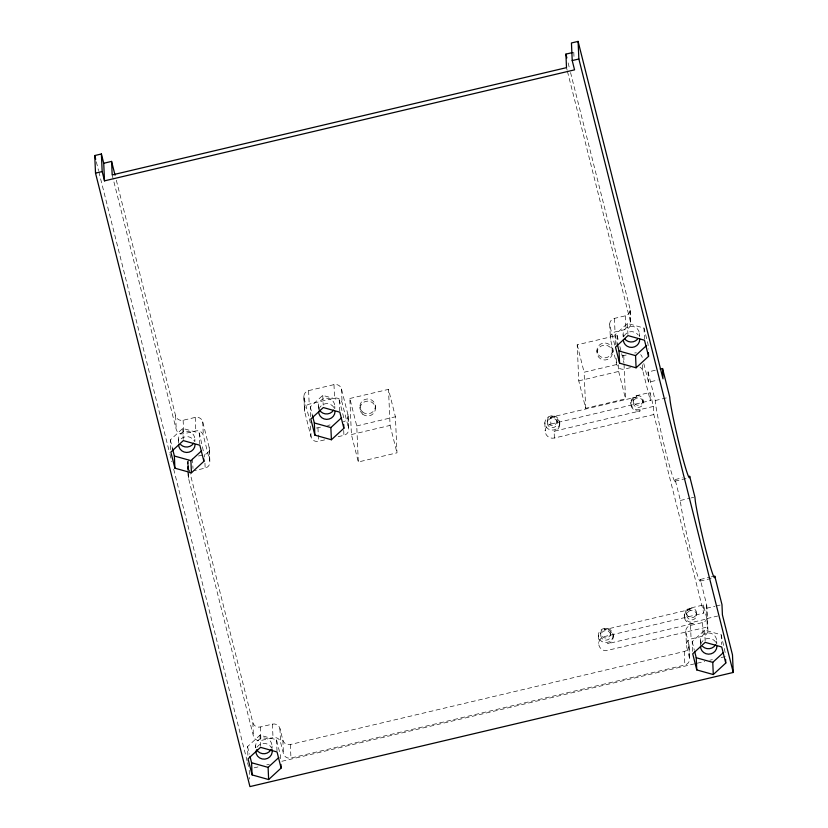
<?xml version="1.0" encoding="UTF-8"?>
<svg xmlns="http://www.w3.org/2000/svg" width="828" height="828" viewBox="0 0 828 828"><rect width="100%" height="100%" fill="white"/><g stroke="black" fill="none" stroke-linecap="round" stroke-linejoin="round"><path stroke-width="0.62" stroke-dasharray="4.14 3.1" d="M187.863 470.459L187.677 461.455L188.059 470.066M655.3 370.24L648.055 371.958L655.248 400.535A42.269 2.236 76.7 0 0 665.691 451.539A42.269 2.236 76.7 0 0 675.13 479.547L680.399 500.464A42.269 2.236 76.7 0 0 690.842 551.458A42.269 2.236 76.7 0 0 700.281 579.465L706.719 605.03L707.019 618.547L706.429 619.841A6.22 5.982 -2.5 0 1 702.589 622.542L690.5 625.399A6.22 5.982 -2.5 0 0 685.926 632.633L688.844 644.256L689.434 657.784A6.22 5.982 -2.5 0 1 684.86 665.019L290.949 758.044A6.22 5.982 -2.5 0 1 283.445 753.656L280.516 742.043A6.22 5.982 -2.5 0 0 273.012 737.655L260.934 740.511A6.22 5.982 -2.5 0 1 253.43 736.123L188.505 478.191L188.111 471.298M170.744 449.645L170.32 439.906L182.791 428.438L199.32 433.054L203.481 451.591M310.717 416.598L310.293 406.858L322.765 395.38L339.283 400.007L343.341 416.101L343.496 419.755M615.401 344.645L614.976 334.905L627.448 323.427L643.977 328.054L648.024 344.148L648.241 349.023M247.893 755.167L247.52 746.639L260.002 735.171L276.521 739.797L280.578 755.892L280.785 760.766M692.612 651.377L692.187 641.638L704.659 630.16L721.178 634.786L725.338 653.323M116.324 180.214L175.629 415.863A6.22 5.982 -2.5 0 0 183.133 420.251L195.222 417.395A6.22 5.982 -2.5 0 1 202.725 421.773L209.153 447.337L209.753 460.865A6.22 5.982 -2.5 0 1 205.168 468.099L194.29 470.666M324.597 439.896L318.552 441.324A6.22 5.982 -2.5 0 1 311.049 436.946L304.621 411.381L304.031 397.854A6.22 5.982 -2.5 0 1 308.606 390.619L333.984 384.627A6.22 5.982 -2.5 0 1 341.488 389.005L347.915 414.569L348.516 428.097A6.22 5.982 -2.5 0 1 343.93 435.331L337.886 436.76M614.728 345.11L609.843 325.632A6.22 5.982 -2.5 0 1 614.428 318.397L625.378 315.81A6.22 5.982 -2.5 0 0 629.963 308.575L570.016 70.421M112.173 174.936L176.219 429.39A6.22 5.982 -2.5 0 0 183.723 433.779L195.812 430.922A6.22 5.982 -2.5 0 1 203.315 435.3L209.753 460.865M304.621 411.381A6.22 5.982 -2.5 0 1 309.196 404.147L334.574 398.154A6.22 5.982 -2.5 0 1 342.078 402.532L348.516 428.097M630.45 367.673L624.343 369.112A6.22 5.982 -2.5 0 1 616.839 364.734L610.433 339.159A6.22 5.982 -2.5 0 1 615.018 331.924L625.968 329.337A6.22 5.982 -2.5 0 0 630.553 322.102L629.963 308.575M349.84 398.496L388.508 389.367L395.411 416.784L396.985 452.844L358.317 461.972L351.414 434.555L349.84 398.496L356.744 425.923L358.317 461.972M624.033 364.103L625.544 398.868L585.675 408.276L578.772 380.859L577.199 344.81L617.067 335.392L618.64 341.622M198.534 456L204.578 454.572A6.22 5.982 -2.5 0 0 209.153 447.337M316.348 427.972A6.22 5.982 -2.5 0 0 317.962 427.797L321.595 426.937M327.629 425.509L330.051 424.94M622.139 355.761A6.22 5.982 -2.5 0 0 623.753 355.585L626.196 355.005M356.744 425.923L395.411 416.784M585.675 408.276L584.102 372.227L617.74 364.279M351.414 434.555L390.081 425.416L388.508 389.367M578.772 380.859L618.651 371.441L618.309 363.72M643.801 363.585L648.5 382.236L658.167 379.959M653.458 406.424L639.982 409.612A7.462 7.183 -2.5 0 1 630.977 404.354A7.462 7.183 -2.5 0 1 636.463 395.67L649.949 392.482L653.458 406.424L653.82 414.538L703.79 613.082L604.368 636.566A7.462 7.183 -2.5 0 0 605.941 650.715L707.298 627.024L706.946 618.909L703.438 604.968L689.952 608.156A7.462 7.183 -2.5 0 0 684.456 616.839A7.462 7.183 -2.5 0 0 693.46 622.097L706.946 618.909M653.82 414.538L554.398 438.022A7.462 7.183 -2.5 0 1 545.393 432.765A7.462 7.183 -2.5 0 1 550.889 424.081L550.589 417.312L636.525 397.016L636.463 395.67M550.889 424.081L650.311 400.597L649.949 392.482M655.248 400.535L667.327 397.688M554.398 438.022L554.098 431.253L640.034 410.967L639.982 409.612M675.13 479.547L682.386 477.839M674.923 481.182L687.002 478.325M680.399 500.464L690.066 498.177M691.266 497.897L693.688 497.317M700.281 579.465L709.938 577.188M711.138 576.909L714.761 576.05M700.074 581.101L714.554 577.675M689.952 608.156L690.014 609.501L604.078 629.797A7.462 7.183 -2.5 0 1 613.082 635.055A7.462 7.183 -2.5 0 1 607.586 643.739L693.522 623.443L693.46 622.097M706.574 608.259L714.864 606.303M716.054 606.024L720.795 604.906M707.019 618.547L717.69 616.032M187.542 463.08L252.84 722.596A6.22 5.982 -2.5 0 0 260.344 726.984L272.422 724.127A6.22 5.982 -2.5 0 1 279.926 728.516L282.855 740.128L283.445 753.656M689.434 657.784L686.515 646.161A6.22 5.982 -2.5 0 1 691.09 638.926L703.179 636.08A6.22 5.982 -2.5 0 0 707.754 628.835L707.298 627.024M282.855 740.128A6.22 5.982 -2.5 0 0 290.359 744.517L684.27 651.491A6.22 5.982 -2.5 0 0 688.844 644.256M254.196 767.825L257.974 766.935M266.782 764.855L269.297 764.254M281.882 761.284L695.986 663.497M697.238 663.197L704.794 661.417M709.834 660.226L712.349 659.637M721.157 657.556L727.45 656.066M568.122 62.897L569.695 69.169M566.507 67.648L567.139 70.163M567.449 71.415L630.553 322.102M642.559 364.755L642.828 370.903L650.311 400.597M619.893 346.611L623.97 362.809M614.976 334.905L616.85 342.337M692.187 641.638L694.361 650.311M618.651 371.441L625.544 398.868M577.199 344.81L584.102 372.227M390.081 425.416L396.985 452.844M310.293 406.858L312.466 415.521M304.031 397.854L310.459 423.418L311.049 436.946M170.32 439.906L172.503 448.579M247.52 746.639L249.394 754.07M96.327 161.812L98.532 170.599M98.853 171.851L169.585 452.864M169.906 454.127L171.8 461.651M173.694 469.176L247.261 761.491M247.582 762.743L248.524 766.5M721.178 634.786L721.612 644.526M716.675 641.017L716.82 644.267M706.719 605.03L707.93 630.387M704.659 630.16L705.135 641.12M703.438 604.968L703.79 613.082M702.589 622.542L703.179 636.08M700.271 640.686L700.457 645.012M696.576 613.186L696.669 615.349M690.5 625.399L691.09 638.926M689.02 645.809L689.61 659.336M686.64 612.73L686.743 614.894M685.75 631.081L686.515 646.161M684.249 614.976L684.311 616.322M684.27 651.491L684.86 665.019M648.055 371.958L648.5 382.236M643.977 328.054L644.453 339.014M643.097 400.576A4.968 4.782 -2.5 0 1 635.542 404.571A4.968 4.782 -2.5 0 1 635.749 396.281A4.968 4.782 -2.5 0 1 643.097 400.576L643.19 402.739A4.968 4.782 -2.5 0 1 635.635 406.734A4.968 4.782 -2.5 0 1 635.842 398.444A4.968 4.782 -2.5 0 1 643.19 402.739M639.444 333.487L639.589 336.737M630.129 310.127L630.719 323.655M633.161 400.369L633.254 402.543M627.448 323.427L627.924 334.388M630.76 402.491L630.822 403.836M625.378 315.81L625.968 329.337M623.08 334.74L623.184 336.903M623.753 355.585L624.022 361.732M617.067 335.392L617.409 343.113M616.57 358.576L616.839 364.734M614.428 318.397L615.018 331.924M612.368 350.565A7.711 7.421 -2.5 0 1 600.642 356.754A7.711 7.421 -2.5 0 1 600.973 343.91A7.711 7.421 -2.5 0 1 612.368 350.565L612.461 352.738A7.711 7.421 -2.5 0 1 600.745 358.928A7.711 7.421 -2.5 0 1 601.066 346.083A7.711 7.421 -2.5 0 1 612.461 352.738M609.667 324.079L610.433 339.159M613.227 635.562A7.462 7.183 -2.5 0 1 601.884 641.555A7.462 7.183 -2.5 0 1 602.194 629.125A7.462 7.183 -2.5 0 1 613.227 635.562L613.289 636.918M610.65 633.348A4.968 4.782 -2.5 0 1 603.084 637.343A4.968 4.782 -2.5 0 1 603.291 629.063A4.968 4.782 -2.5 0 1 610.65 633.348L610.743 635.521A4.968 4.782 -2.5 0 1 603.177 639.506A4.968 4.782 -2.5 0 1 603.384 631.226A4.968 4.782 -2.5 0 1 610.743 635.521M596.957 350.254L597.05 352.428M600.704 633.151L600.797 635.314M573.783 52.267L574.063 58.55M598.313 635.262L598.665 643.387M559.749 423.087A7.462 7.183 -2.5 0 1 548.405 429.07A7.462 7.183 -2.5 0 1 548.716 416.639A7.462 7.183 -2.5 0 1 559.749 423.087L559.8 424.433M557.161 420.872A4.968 4.782 -2.5 0 1 549.606 424.857A4.968 4.782 -2.5 0 1 549.813 416.577A4.968 4.782 -2.5 0 1 557.161 420.872L557.254 423.036A4.968 4.782 -2.5 0 1 549.699 427.02A4.968 4.782 -2.5 0 1 549.906 418.74A4.968 4.782 -2.5 0 1 557.254 423.036M547.225 420.665L547.318 422.829M544.834 422.777L545.186 430.902M375.322 405.792L375.415 407.956M359.952 406.983L360.045 409.146M348.091 416.122L348.681 429.649M343.713 430.415L343.93 435.331M341.488 389.005L342.078 402.532M339.283 400.007L339.77 410.967M333.984 384.627L334.574 398.154M334.781 406.237L334.874 408.401M322.765 395.38L323.189 405.12M318.376 405.906L318.521 409.146M317.962 427.797L318.552 441.324M308.606 390.619L309.196 404.147M303.855 396.301L304.445 409.829M290.359 744.517L290.949 758.044M279.926 728.516L280.516 742.043M276.521 739.797L276.997 750.758M272.422 724.127L273.012 737.655M272.019 746.028L272.112 748.191M260.344 726.984L260.934 740.511M260.002 735.171L260.478 746.131M255.614 745.697L255.707 747.86M252.84 722.596L253.43 736.123M249.218 770.268L249.601 779.065M209.329 448.89L209.919 462.417M204.578 454.572L204.682 457.035M204.951 463.183L205.168 468.099M202.725 421.773L203.315 435.3M199.32 433.054L199.796 444.015M195.222 417.395L195.812 430.922M194.839 439.285L194.932 441.448M192.551 458.66L192.976 468.493M188.329 459.954L188.815 471.018M187.915 464.663L188.132 469.579M188.349 474.506L188.505 478.191M187.915 471.691L188.132 476.607M183.133 420.251L183.723 433.779M182.791 428.438L183.267 439.389M178.372 438.954L178.569 443.28M175.629 415.863L176.219 429.39M640.023 367.208A6.22 5.982 -2.5 0 1 642.828 370.903M347.915 414.569A6.22 5.982 -2.5 0 1 343.341 421.804M634.734 352.987A6.22 5.982 -2.5 0 1 636.349 352.821M640.696 354.663A6.22 5.982 -2.5 0 1 642.238 357.375M693.522 623.443A7.462 7.183 -2.5 0 1 684.518 618.185A7.462 7.183 -2.5 0 1 690.014 609.501M640.034 410.967A7.462 7.183 -2.5 0 1 631.029 405.699A7.462 7.183 -2.5 0 1 636.525 397.016M550.589 417.312A7.462 7.183 -2.5 0 1 559.593 422.57A7.462 7.183 -2.5 0 1 554.098 431.253M624.105 336.137A8.208 7.897 -2.5 0 1 638.274 335.05M623.525 336.758A8.208 7.897 -2.5 0 1 630.646 326.242A8.208 7.897 -2.5 0 1 639.33 335.547M700.84 644.06A8.208 7.897 -2.5 0 1 715.909 642.456M700.498 642.735A8.208 7.897 -2.5 0 1 708.675 632.954A8.208 7.897 -2.5 0 1 716.344 643.056M257.042 747.177A8.208 7.897 -2.5 0 1 271.253 747.467M255.842 747.746A8.208 7.897 -2.5 0 1 264.018 737.965A8.208 7.897 -2.5 0 1 271.688 748.057M181.166 438.809A8.239 7.928 -2.5 0 1 194.073 440.713M178.6 441.013A8.239 7.928 -2.5 0 1 186.807 431.202A8.239 7.928 -2.5 0 1 194.508 441.334M318.946 409.28A8.208 7.897 -2.5 0 1 334.015 407.676M318.604 407.956A8.208 7.897 -2.5 0 1 326.781 398.175A8.208 7.897 -2.5 0 1 334.45 408.266M690.573 608.28L689.351 608.704A4.968 4.782 -2.5 0 0 692.653 617.636L693.874 617.212A4.968 4.782 -2.5 0 0 690.573 608.28M690.666 610.443L689.445 610.867A4.968 4.782 -2.5 0 0 692.746 619.799L693.967 619.375A4.968 4.782 -2.5 0 0 690.666 610.443M362.716 414.197A7.711 7.421 -2.5 0 0 375.312 409.891A7.711 7.421 -2.5 0 0 365.169 401.559A7.711 7.421 -2.5 0 0 362.716 414.197M362.623 412.034A7.711 7.421 -2.5 0 0 375.219 407.728A7.711 7.421 -2.5 0 0 365.076 399.396A7.711 7.421 -2.5 0 0 362.623 412.034"/><path stroke-width="1.24" d="M191.423 472.809L203.905 461.331L199.848 445.236L183.319 440.61L170.847 452.078L174.905 468.182L191.423 472.809L190.895 460.637L201.587 450.794M331.397 439.751L343.868 428.283L339.822 412.178L323.293 407.552L310.821 419.03L314.868 435.124L331.397 439.751L330.869 427.579L341.56 417.747M636.09 367.798L648.562 356.33L644.505 340.225L627.986 335.599L615.504 347.077L619.561 363.171L636.09 367.798L635.552 355.626L646.244 345.793M268.634 779.541L281.106 768.073L277.059 751.969L260.53 747.342L248.058 758.821L252.105 774.915L268.634 779.541L268.106 767.37L278.798 757.537M713.291 674.541L725.763 663.062L721.716 646.968L705.187 642.342L692.715 653.809L696.762 669.914L713.291 674.541L712.763 662.359L723.455 652.526M662.555 368.532L669.748 397.119A42.269 2.236 76.7 0 0 680.192 448.114A42.269 2.236 76.7 0 0 689.631 476.121L694.899 497.038L695.344 501.364A42.269 2.236 76.7 0 0 706.615 553.104A42.269 2.236 76.7 0 0 714.761 576.05L721.975 604.626L722.42 614.904L732.48 654.876L733.256 672.46L249.932 786.6L95.52 173.124L94.744 155.54L101.389 153.977L103.728 163.271L104.504 180.856L574.56 69.852L572.22 60.558L571.444 42.973L578.089 41.4L663 378.81L662.555 368.532L660.133 369.102M103.728 163.271L111.583 161.408L115.061 175.205M111.583 161.408L112.173 174.936L566.507 67.648L565.917 54.12L572.655 52.526M95.52 173.124L102.165 171.562L101.389 153.977M572.22 60.558L578.865 58.985L578.089 41.4M617.16 343.568L619.034 351L635.552 355.626M312.466 415.521L314.34 422.953L330.869 427.579M172.503 448.579L174.366 456.011L190.895 460.637M694.682 651.543L696.234 657.732L712.763 662.359M250.015 756.554L251.577 762.743L268.106 767.37M578.865 58.985L733.256 672.46M565.917 54.12L566.859 57.888M102.165 171.562L104.504 180.856M94.744 155.54L95.696 159.307M725.607 659.409L725.763 663.062M696.234 657.732L696.762 669.914M648.396 352.676L648.562 356.33M619.034 351L619.561 363.171M343.713 424.629L343.868 428.283M314.34 422.953L314.868 435.124M280.951 764.42L281.106 768.073M251.577 762.743L252.105 774.915M203.791 458.898L203.905 461.331M174.366 456.011L174.905 468.182M639.682 338.9A8.208 7.897 -2.5 0 1 632.126 347.398A8.208 7.897 -2.5 0 1 623.318 340.153M637.488 339.242A8.208 7.897 -2.5 0 1 624.488 338.59M716.913 646.43A8.208 7.897 -2.5 0 1 708.509 654.161A8.208 7.897 -2.5 0 1 700.509 646.099M715.475 644.94A8.208 7.897 -2.5 0 1 702.527 646.316M272.029 749.381A8.208 7.897 -2.5 0 1 264.919 759.121A8.208 7.897 -2.5 0 1 255.852 751.1M270.818 749.951A8.208 7.897 -2.5 0 1 256.608 749.661M195.077 444.698A8.239 7.928 -2.5 0 1 186.642 452.461A8.239 7.928 -2.5 0 1 178.61 444.367M193.638 443.228A8.239 7.928 -2.5 0 1 180.649 444.605M335.019 411.64A8.208 7.897 -2.5 0 1 326.615 419.372A8.208 7.897 -2.5 0 1 318.614 411.309M333.58 410.16A8.208 7.897 -2.5 0 1 319.37 409.87"/></g></svg>
